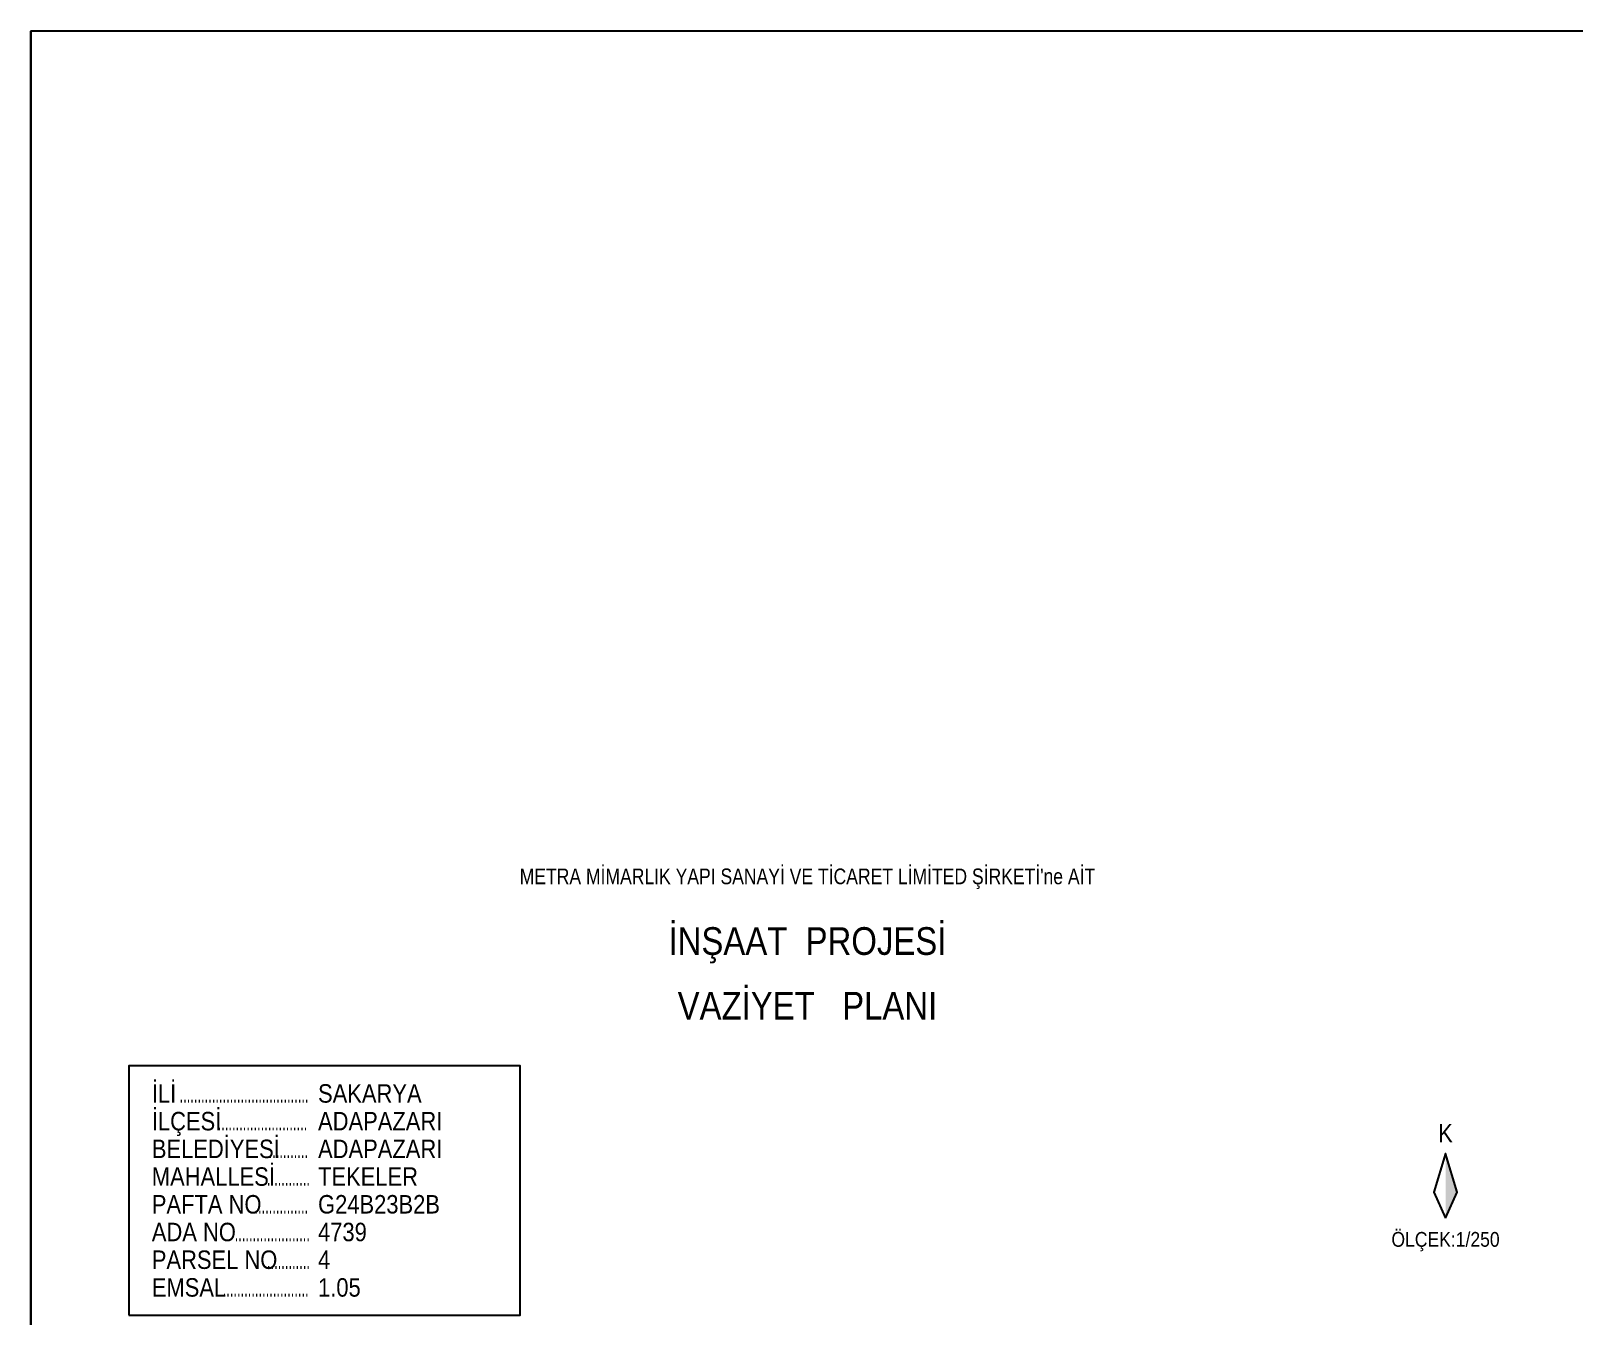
# Model space of a CAD drawing. Header units: centimetres. Extents: x 247352 to 270197, y -444050 to -441150.
# Drawn here: x 248360 to 250031, y -442541 to -441150 of the extents above; entities that cross this region are included whole.
import ezdxf
from ezdxf.enums import TextEntityAlignment as Align

# ---------------------------------------------------------------- set-up
doc = ezdxf.new("R2010")
doc.units = ezdxf.units.CM
for name, color, linetype in [('ROTAS-MIMARI-VAZIYET', 8, 'Continuous'), ('ROTAS-PAFTA', 144, 'Continuous'), ('ROTAS-YERLESIM', 7, 'Continuous'), ('ROTAS-YERLESIM-YAZI', 7, 'Continuous')]:
    doc.layers.add(name, color=color, linetype=linetype)
doc.styles.add('ROTAS', font='arial.ttf')

msp = doc.modelspace()

# ---------------------------------------------------------------- hatches: boundary and pattern name
at = {"layer": 'ROTAS-YERLESIM'}
msp.add_hatch(color=256, dxfattribs=at).paths.add_polyline_path([(249892, -442435), (249904.6, -442407), (249892, -442365)])

# ---------------------------------------------------------------- linework, layer by layer
at = {"layer": 'ROTAS-MIMARI-VAZIYET'}
msp.add_line((248360.4, -444049.6), (248360.4, -441149.6), dxfattribs=at)
at = {"layer": 'ROTAS-PAFTA'}
msp.add_line((248360, -444050), (248360, -441150), dxfattribs=at)
msp.add_lwpolyline([(248360, -444050), (250042, -444050), (250042, -441150), (248360, -441150)], close=True, dxfattribs=at)
at = {"layer": 'ROTAS-YERLESIM'}
for points in [[(248466, -442540), (248890, -442540), (248890, -442270), (248466, -442270)], [(249892, -442435), (249904.6, -442407), (249892, -442365), (249879.4, -442407)]]:
    msp.add_lwpolyline(points, close=True, dxfattribs=at)

# ---------------------------------------------------------------- texts
at = {"layer": 'ROTAS-YERLESIM-YAZI', "style": 'ROTAS'}
for s, height, width, p in [("METRA MİMARLIK YAPI SANAYİ VE TİCARET LİMİTED ŞİRKETİ'ne AİT", 17, 0.8, (249201, -442065)), ('İNŞAAT  PROJESİ', 30, 0.85, (249201, -442135)), ('VAZİYET   PLANI', 30, 0.85, (249201, -442205))]:
    msp.add_text(s, height=height, dxfattribs=dict(at, width=width)).set_placement(p, align=Align.MIDDLE_CENTER)
for s, width, p in [('İLİ', 0.85, (248491, -442300)), ('SAKARYA', 0.85, (248671, -442300)), ('İLÇESİ', 0.85, (248491, -442330)), ('....................................', 0.5, (248521, -442300)), ('ADAPAZARI', 0.85, (248671, -442330)), ('BELEDİYESİ', 0.85, (248491, -442360)), ('.........................', 0.5, (248562.3, -442330)), ('ADAPAZARI', 0.85, (248671, -442360)), ('...........', 0.5, (248617.5, -442360)), ('MAHALLESİ', 0.85, (248491, -442390)), ('TEKELER', 0.85, (248671, -442390)), ('............', 0.5, (248615.7, -442390)), ('PAFTA NO', 0.85, (248491, -442420)), ('G24B23B2B', 0.85, (248671, -442420)), ('...............', 0.5, (248602.1, -442420)), ('ADA NO', 0.85, (248491, -442450)), ('4739', 0.85, (248671, -442450)), ('.....................', 0.5, (248580.7, -442450)), ('PARSEL NO', 0.85, (248491, -442480)), ('4', 0.85, (248671, -442480)), ('EMSAL', 0.85, (248491, -442510)), ('............', 0.5, (248615.7, -442480)), ('1.05', 0.85, (248671, -442510)), ('........................', 0.5, (248567.7, -442510))]:
    msp.add_text(s, height=20, dxfattribs=dict(at, width=width)).set_placement(p, align=Align.MIDDLE_LEFT)
at = {"layer": 'ROTAS-YERLESIM-YAZI', "style": 'ROTAS', "width": 0.85}
msp.add_text('K', height=20, dxfattribs=at).set_placement((249892, -442359), align=Align.BOTTOM_CENTER)
msp.add_text('ÖLÇEK:1/250', height=16, dxfattribs=at).set_placement((249892, -442450), align=Align.TOP_CENTER)

doc.saveas('drawing.dxf')
